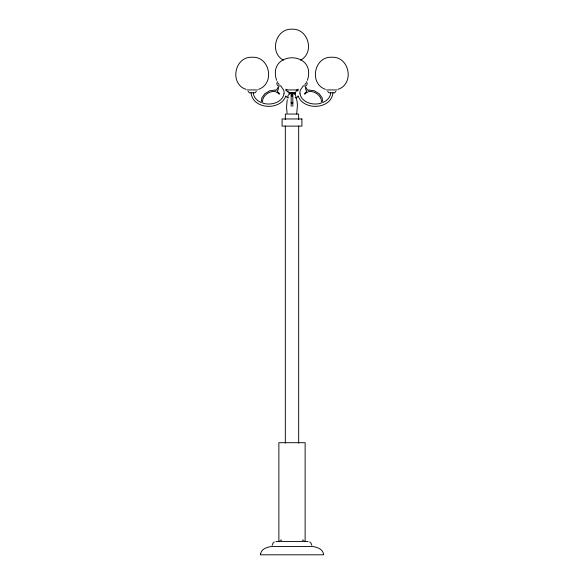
<?xml version="1.0" encoding="UTF-8"?>
<svg xmlns="http://www.w3.org/2000/svg" width="584" height="584" viewBox="0 0 584 584"><rect width="100%" height="100%" fill="white"/><g stroke="black" fill="none" stroke-linecap="round" stroke-linejoin="round"><path stroke-width="0.88" d="M332.946 92.768C331.435 109.515 303.424 111.011 298.103 95.9A5.898 5.898 0 0 1 297.49 96.907L296.132 98.002L295.234 97.667M330.639 92.768L330.179 95.513L328.675 98.273L326.135 100.725L322.777 102.587L322.193 97.915L319.149 93.688L314.331 90.797L309.038 90.089M289.737 92.922L289.606 94.528M287.211 99.623L286.547 107.003L287.051 113.179M296.562 90.359L295.161 93.586L292.226 93.586M284.014 93.776C282.882 100.733 275.101 104.091 268.72 104.018A20.294 20.294 0 0 1 262.844 103.171C261.712 99.696 263.932 96.097 266.647 94.046A12.768 12.768 0 0 1 271.195 91.819C274.254 90.659 277.166 91.987 279.218 94.228C280.955 93.761 275.4 91.126 277.853 90.148A1.343 1.343 0 0 0 278.232 89.651C279.13 82.242 277.291 91.819 275.13 90.104M272.166 545.332L272.932 543.208L274.312 541.952M297.957 90.155L297.76 91.119A21.148 21.148 0 0 0 297.037 89.615M287.759 96.9L288.445 94.564M296.694 114.048L297.409 105.543A52.29 52.29 0 0 0 297.008 101.068L295.161 93.586M307.403 80.3C317.134 50.275 266.866 50.275 276.597 80.3M305.863 83.176L304.885 84.49M277.677 81.672L277.568 81.811A3.767 3.767 0 0 0 276.94 83.242L276.889 84.132A1.883 1.883 0 0 0 277.342 85.111L277.546 85.315A2.708 2.708 0 0 0 279.305 85.979L280.678 85.717L283.634 90.082A8.395 8.395 0 0 1 284.021 93.776M256.318 91.352L255.164 92.768L249.258 92.768L248.098 91.352M335.902 91.352L334.749 92.768L328.843 92.768L327.682 91.352M288.766 97.667L287.868 98.002L286.51 96.907A5.898 5.898 0 0 1 285.897 95.9C280.576 111.011 252.565 109.515 251.054 92.768M300.57 60.167C315.017 52.596 308.286 28.266 292 29.2C275.714 28.266 268.983 52.596 283.43 60.167M258.588 89.323C275.232 83.519 269.801 56.239 252.208 57.247C234.615 56.239 229.191 83.519 245.827 89.323M338.173 89.323C354.809 83.519 349.385 56.239 331.792 57.247C314.199 56.239 308.768 83.519 325.412 89.323M280.072 540.266L281.787 540.091M308.87 90.104C306.709 91.819 304.877 82.242 305.768 89.651A1.343 1.343 0 0 0 306.147 90.148C308.6 91.126 303.045 93.761 304.782 94.228C306.834 91.987 309.746 90.651 312.805 91.819A12.768 12.768 0 0 1 317.346 94.053C320.068 96.09 322.288 99.696 321.149 103.164A20.294 20.294 0 0 1 315.28 104.01C308.899 104.098 301.118 100.725 299.986 93.776M246.952 89.943L257.464 89.943M286.744 89.943L297.256 89.943M326.536 89.943L337.048 89.943M294.949 92.768L289.051 92.768L287.89 91.352M288.846 93.586L291.774 93.586M291.168 94.163L292.825 94.163M291.168 95.9L292.825 95.9M291.168 102.587L291.686 102.587M292.307 102.587L292.825 102.587M291.168 103.164L291.686 103.164M292.307 103.164L292.825 103.164M275.882 541.463L308.118 541.463M274.962 90.089L269.669 90.797L264.851 93.688L261.807 97.915L261.223 102.587L257.865 100.725L255.325 98.273L253.821 95.513L253.361 92.768M302.213 540.091L303.928 540.266M309.688 541.952L311.068 543.208L311.834 545.332M279.115 84.49L278.137 83.176M306.323 81.672L306.432 81.811A3.767 3.767 0 0 1 307.06 83.242L307.111 84.132A1.883 1.883 0 0 1 306.658 85.111L306.454 85.315A2.708 2.708 0 0 1 304.695 85.979L303.322 85.717L300.366 90.082A8.395 8.395 0 0 0 299.979 93.776M287.671 91.447L287.89 92.082M286.043 90.155L286.24 91.119A21.148 21.148 0 0 1 286.963 89.615M294.394 94.528L294.263 92.922M305.125 541.025L305.125 442.701L278.875 442.701L278.875 541.025M298.665 119.516L298.665 114.048L285.335 114.048L285.335 119.516M298.665 125.896L298.665 443.161M292.825 92.498L292.825 106.303M291.168 92.498L291.168 106.303M285.335 125.896L285.335 443.161M297.847 90.126A13.133 13.133 0 0 1 298.198 89.118M285.802 89.118A13.133 13.133 0 0 1 286.153 90.126M260.552 553.734L260.325 554.8L323.675 554.8C323.171 549.033 316.893 546.894 311.98 546.463L272.02 546.463C267.494 547.011 261.632 548.544 260.552 553.734M301.906 118.961L282.094 118.961L282.094 126.129L301.906 126.129L301.906 118.961"/></g></svg>
